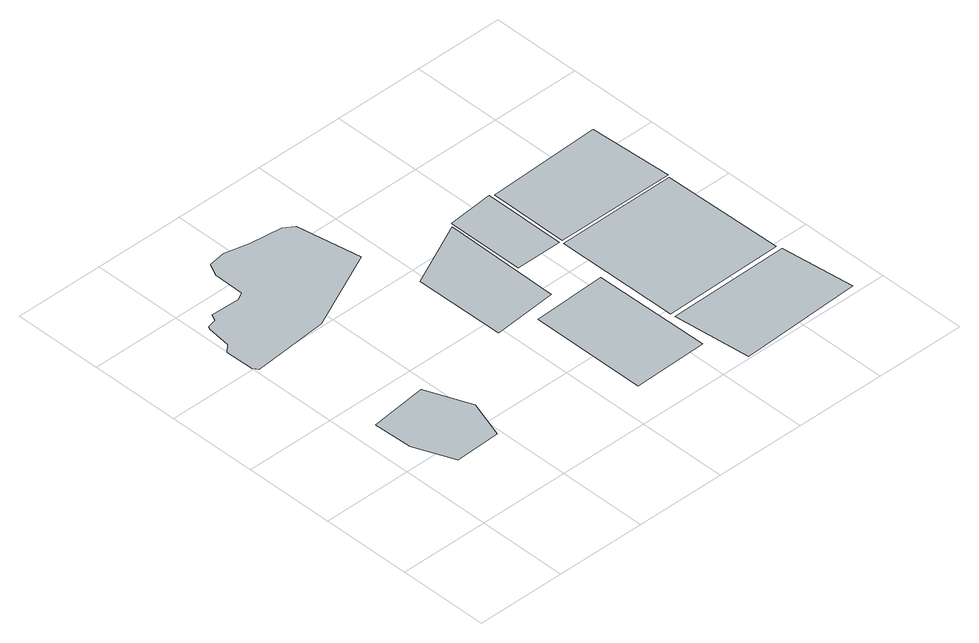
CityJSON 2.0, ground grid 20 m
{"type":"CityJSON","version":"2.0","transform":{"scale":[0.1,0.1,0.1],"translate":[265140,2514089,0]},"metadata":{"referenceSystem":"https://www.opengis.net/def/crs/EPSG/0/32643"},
"CityObjects":{
"object1":{"type":"GenericCityObject","attributes":{"land_use":"water_body","area_m2":252.9,"source":"digitised from open drone imagery","z_is_placeholder":true},"geometry":[{"type":"MultiSurface","lod":"0","boundaries":[[[0,1,2,3,4,5]]]}]},
"object2":{"type":"GenericCityObject","attributes":{"land_use":"industrial","area_m2":660.4,"source":"digitised from open drone imagery","z_is_placeholder":true},"geometry":[{"type":"MultiSurface","lod":"0","boundaries":[[[6,7,8,9,10,11,12,13,14,15,16,17,18,19,20,21,22,23,24]]]}]},
"object3":{"type":"GenericCityObject","attributes":{"land_use":"agricultural","area_m2":336.2,"source":"digitised from open drone imagery","z_is_placeholder":true},"geometry":[{"type":"MultiSurface","lod":"0","boundaries":[[[25,26,27,28]]]}]},
"object4":{"type":"GenericCityObject","attributes":{"land_use":"agricultural","area_m2":426.8,"source":"digitised from open drone imagery","z_is_placeholder":true},"geometry":[{"type":"MultiSurface","lod":"0","boundaries":[[[29,30,31,32]]]}]},
"object5":{"type":"GenericCityObject","attributes":{"land_use":"agricultural","area_m2":182.5,"source":"digitised from open drone imagery","z_is_placeholder":true},"geometry":[{"type":"MultiSurface","lod":"0","boundaries":[[[33,34,35,36]]]}]},
"object6":{"type":"GenericCityObject","attributes":{"land_use":"agricultural","area_m2":461.6,"source":"digitised from open drone imagery","z_is_placeholder":true},"geometry":[{"type":"MultiSurface","lod":"0","boundaries":[[[37,38,39,40]]]}]},
"object7":{"type":"GenericCityObject","attributes":{"land_use":"agricultural","area_m2":733.7,"source":"digitised from open drone imagery","z_is_placeholder":true},"geometry":[{"type":"MultiSurface","lod":"0","boundaries":[[[41,42,43,44]]]}]},
"object8":{"type":"GenericCityObject","attributes":{"land_use":"agricultural","area_m2":472.7,"source":"digitised from open drone imagery","z_is_placeholder":true},"geometry":[{"type":"MultiSurface","lod":"0","boundaries":[[[45,46,47,48]]]}]}
},
"vertices":[
[54,247,0],[90,160,0],[191,163,0],[219,249,0],[179,348,0],[51,334,0],
[8,592,0],[177,606,0],[360,692,0],[335,835,0],[314,849,0],[242,858,0],[188,871,0],[150,865,0],[136,837,0],[134,768,0],[118,759,0],[53,761,0],[46,746,0],[26,741,0],[22,734,0],[16,682,0],[0,666,0],[1,603,0],[0,603,0],
[390,366,0],[534,378,0],[536,638,0],[389,568,0],
[468,84,0],[633,88,0],[631,350,0],[468,344,0],
[542,473,0],[645,473,0],[646,655,0],[543,646,0],
[669,5,0],[941,17,0],[923,182,0],[651,178,0],
[651,189,0],[919,193,0],[915,467,0],[649,465,0],
[653,473,0],[919,473,0],[910,659,0],[654,650,0]
]}
